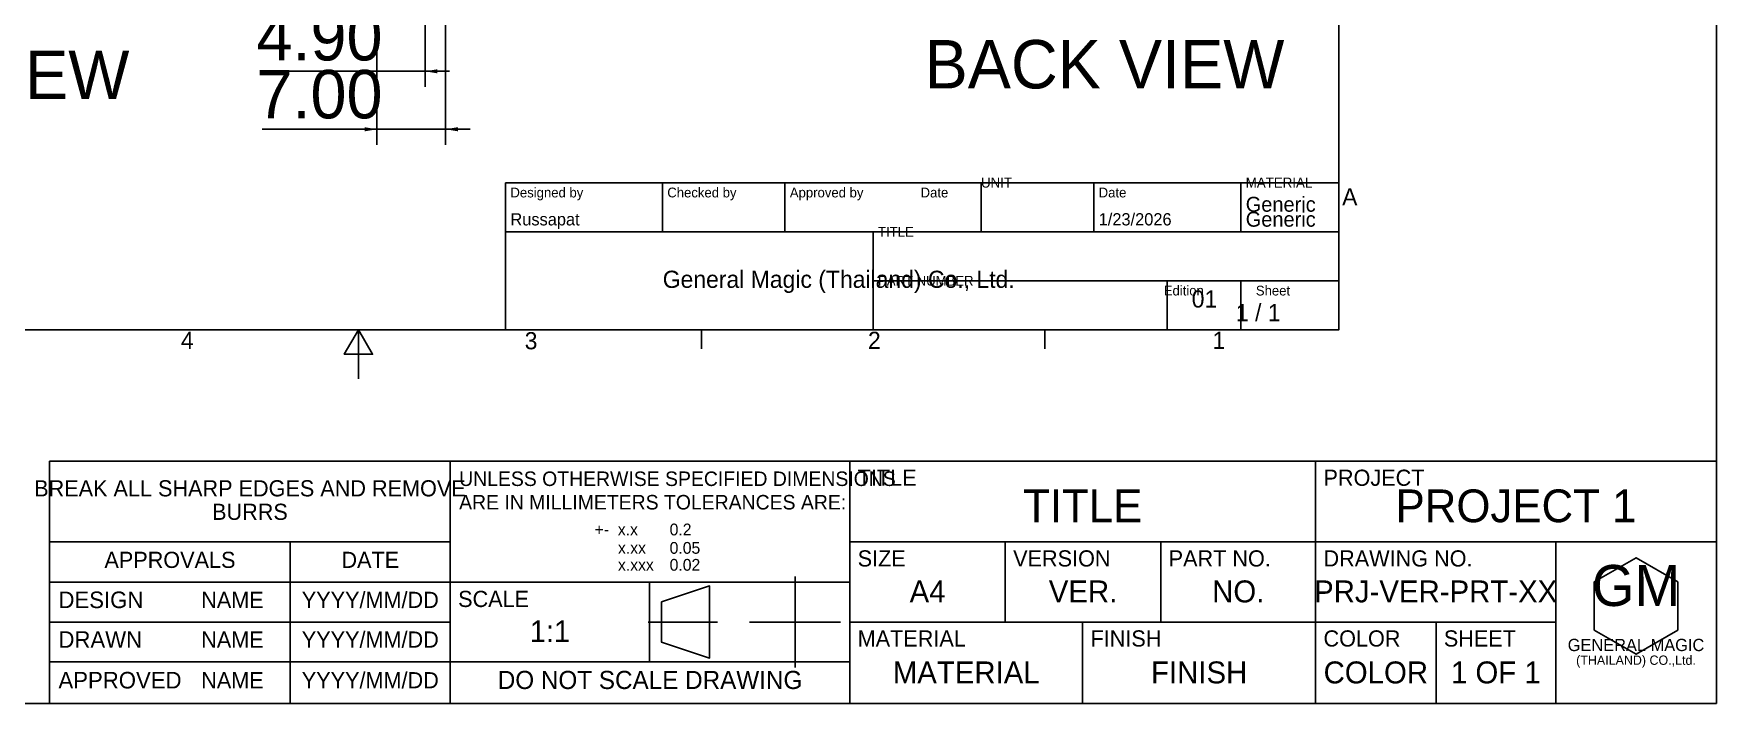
# Model space of a CAD drawing. Header units: millimetres. Extents: x 10 to 287, y 10 to 200.
# Drawn here: x 115.4 to 287, y 10 to 78.3 of the extents above; entities that cross this region are included whole.
import ezdxf
from ezdxf.enums import TextEntityAlignment as Align

# ---------------------------------------------------------------- set-up
doc = ezdxf.new("R2010")
doc.units = ezdxf.units.MM
for name, color, linetype in [('Border_ISO', 7, 'CONTINUOUS'), ('DIMENSIONS', 7, 'CONTINUOUS'), ('FRAME', 7, 'CONTINUOUS'), ('Symbol_ISO', 7, 'CONTINUOUS'), ('TITLE', 7, 'CONTINUOUS'), ('Title_ISO', 7, 'CONTINUOUS')]:
    doc.layers.add(name, color=color, linetype=linetype)
doc.dimstyles.new('ISO-DM', dxfattribs={"dimtxt": 3.5, "dimasz": 2.5, "dimexe": 2.5, "dimexo": 1, "dimgap": 1, "dimtad": 1, "dimcen": 2.5, "dimazin": 3, "dimtfac": 1, "dimtmove": 0, "dimatfit": 3})

# ---------------------------------------------------------------- blocks, each defined once
blk = doc.blocks.new('*D5')
at = {"layer": 'DIMENSIONS'}
for p, q in [((155.292, 95.0912), (155.292, 72.8631)), ((150.392, 92.2912), (150.392, 72.8631)), ((138.6629, 74.4506), (150.392, 74.4506)), ((155.292, 74.4506), (150.392, 74.4506)), ((157.792, 74.4506), (155.292, 74.4506))]:
    blk.add_line(p, q, dxfattribs=at)
for points in [[(150.392, 74.4506), (149.142, 74.6589), (149.142, 74.2423)], [(155.292, 74.4506), (156.542, 74.2423), (156.542, 74.6589)]]:
    blk.add_solid(points, dxfattribs=at)
blk.add_text('4.90', height=4.9389, dxfattribs=at).set_placement((144.5274, 75.5583), align=Align.CENTER)
blk = doc.blocks.new('*D31')
at = {"layer": 'DIMENSIONS'}
for p, q in [((150.392, 92.2912), (150.392, 66.9537)), ((157.392, 91.0412), (157.392, 66.9537)), ((138.6629, 68.5412), (150.392, 68.5412)), ((157.392, 68.5412), (150.392, 68.5412)), ((159.892, 68.5412), (157.392, 68.5412))]:
    blk.add_line(p, q, dxfattribs=at)
for points in [[(150.392, 68.5412), (149.142, 68.7495), (149.142, 68.3329)], [(157.392, 68.5412), (158.642, 68.3329), (158.642, 68.7495)]]:
    blk.add_solid(points, dxfattribs=at)
blk.add_text('7.00', height=4.9389, dxfattribs=at).set_placement((144.5274, 69.6489), align=Align.CENTER)

msp = doc.modelspace()

# ---------------------------------------------------------------- linework, layer by layer
at = {"layer": 'Border_ISO'}
for p, q in [((183.5, 48.09), (183.5, 46.14)), ((218.5, 48.09), (218.5, 46.14))]:
    msp.add_line(p, q, dxfattribs=at)
msp.add_lwpolyline([(48.5, 48.09), (48.5, 186.59), (248.5, 186.59), (248.5, 48.09)], close=True, dxfattribs=at)
msp.add_lwpolyline([(148.5, 43.09), (148.5, 48.09), (147.0566, 45.59), (149.9434, 45.59), (148.5, 48.09)], dxfattribs=at)
at = {"layer": 'FRAME'}
for p, q in [((157.868, 34.68), (157.868, 10)), ((198.617, 34.68), (198.617, 10)), ((246.132, 34.68), (246.132, 10)), ((117, 26.4542), (157.868, 26.4542)), ((141.548, 26.4542), (141.548, 10)), ((198.617, 26.4542), (287, 26.4542)), ((214.478, 26.4542), (214.478, 18.2925)), ((230.339, 26.4542), (230.339, 18.2925)), ((270.612, 26.4542), (270.612, 10)), ((117, 22.34), (198.617, 22.34)), ((178.183, 22.34), (178.183, 14.245)), ((193.0317, 22.9242), (193.0317, 13.6608)), ((117, 18.2925), (157.868, 18.2925)), ((178.0468, 18.2925), (185.1306, 18.2925)), ((188.4, 18.2925), (197.6634, 18.2925)), ((198.617, 18.2925), (270.612, 18.2925)), ((222.366, 18.2925), (222.366, 10)), ((258.406, 18.2925), (258.406, 10)), ((117, 14.245), (198.617, 14.245))]:
    msp.add_line(p, q, dxfattribs=at)
for points in [[(10, 200), (287, 200), (287, 10), (10, 10)], [(117, 34.68), (287, 34.68), (287, 10), (117, 10)], [(283.0637, 17.4689), (278.806, 15.0107), (274.5483, 17.4689), (274.5483, 22.3853), (278.806, 24.8435), (283.0637, 22.3853)], [(179.409, 20.3359), (184.3132, 21.9706), (184.3132, 14.6144), (179.409, 16.2491)]]:
    msp.add_lwpolyline(points, close=True, dxfattribs=at)
at = {"layer": 'Title_ISO'}
for p, q in [((248.5, 63.09), (163.5, 63.09)), ((163.5, 63.09), (163.5, 48.09)), ((179.5, 58.09), (179.5, 63.09)), ((192, 58.09), (192, 63.09)), ((212, 58.09), (212, 63.09)), ((223.5, 58.09), (223.5, 63.09)), ((238.5, 58.09), (238.5, 63.09)), ((248.5, 48.09), (248.5, 63.09)), ((163.5, 58.09), (248.5, 58.09)), ((201, 58.09), (201, 48.09)), ((248.5, 53.09), (201, 53.09)), ((231, 48.09), (231, 53.09)), ((238.5, 48.09), (238.5, 53.09)), ((163.5, 48.09), (248.5, 48.09))]:
    msp.add_line(p, q, dxfattribs=at)

# ---------------------------------------------------------------- texts
at = {"layer": 'Border_ISO'}
for s, p in [('A', (248.8306, 60.7775)), ('4', (130.3896, 46.14)), ('3', (165.4554, 46.1031)), ('2', (200.4694, 46.14)), ('1', (235.6052, 46.14))]:
    msp.add_text(s, height=1.75, dxfattribs=at).set_placement(p)
at = {"layer": 'Symbol_ISO'}
for s, height, p in [('BACK VIEW', 4.9389, (206.241, 72.7024)), ('FRONT VIEW', 4.9389, (83.6769, 71.6148)), ('01', 1.75, (233.49, 50.3637))]:
    msp.add_text(s, height=height, dxfattribs=at).set_placement(p)
at = {"layer": 'TITLE'}
for s, height, p in [('BREAK ALL SHARP EDGES AND REMOVE', 1.65, (137.434, 31.1014)), ('TITLE', 3.34, (222.3745, 28.4695)), ('PROJECT 1', 3.34, (266.566, 28.4695)), ('BURRS', 1.65, (137.434, 28.7074)), ('APPROVALS', 1.65, (129.274, 23.8064)), ('DATE', 1.65, (149.708, 23.8064)), ('GM', 4.1789, (278.806, 19.9271)), ('A4', 2.24, (206.5475, 20.2921)), ('VER.', 2.24, (222.4085, 20.2921)), ('NO.', 2.24, (238.2355, 20.2921)), ('PRJ-VER-PRT-XX', 2.24, (258.372, 20.2921)), ('NAME', 1.65, (135.649, 19.7255)), ('YYYY/MM/DD', 1.65, (149.708, 19.7255)), ('NAME', 1.65, (135.649, 15.678)), ('YYYY/MM/DD', 1.65, (149.708, 15.678)), ('1:1', 2.21, (168.0255, 16.244)), ('GENERAL MAGIC', 1.25, (278.806, 15.3271)), ('MATERIAL', 2.24, (210.4915, 12.0317)), ('FINISH', 2.24, (234.249, 12.0317)), ('COLOR', 2.24, (252.269, 12.0317)), ('1 OF 1', 2.24, (264.509, 12.0317)), ('(THAILAND) CO.,Ltd.', 0.95, (278.806, 13.9271)), ('NAME', 1.65, (135.649, 11.5318)), ('YYYY/MM/DD', 1.65, (149.708, 11.5318)), ('DO NOT SCALE DRAWING', 1.85, (178.2425, 11.4602))]:
    msp.add_text(s, height=height, dxfattribs=at).set_placement(p, align=Align.CENTER)
for s, height, p in [('UNLESS OTHERWISE SPECIFIED DIMENSIONS', 1.48, (158.768, 32.1626)), ('TITLE', 1.65, (199.417, 32.18)), ('PROJECT', 1.65, (246.932, 32.18)), ('ARE IN MILLIMETERS TOLERANCES ARE:', 1.48, (158.768, 29.7687)), ('+-  x.x', 1.2, (172.59, 27.1279)), ('0.2', 1.2, (180.24, 27.1279)), ('x.xx', 1.2, (174.97, 25.2522)), ('0.05', 1.2, (180.24, 25.2522)), ('x.xxx', 1.2, (174.97, 23.5246)), ('0.02', 1.2, (180.24, 23.5246)), ('SIZE', 1.65, (199.417, 23.9542)), ('VERSION', 1.65, (215.278, 23.9542)), ('PART NO.', 1.65, (231.139, 23.9542)), ('DRAWING NO.', 1.65, (246.932, 23.9542)), ('DESIGN', 1.69, (117.9, 19.7112)), ('SCALE', 1.65, (158.668, 19.8226)), ('DRAWN', 1.69, (117.9, 15.6637)), ('MATERIAL', 1.65, (199.417, 15.7925)), ('FINISH', 1.65, (223.166, 15.7925)), ('COLOR', 1.65, (246.932, 15.7925)), ('SHEET', 1.65, (259.206, 15.7925)), ('APPROVED', 1.69, (117.9, 11.5175))]:
    msp.add_text(s, height=height, dxfattribs=at).set_placement(p)
at = {"layer": 'Title_ISO'}
for s, height, p in [('UNIT', 1.015, (212, 62.59)), ('MATERIAL', 1.015, (239, 62.59)), ('Designed by', 1, (164, 61.59)), ('Checked by', 1, (180, 61.59)), ('Approved by', 1, (192.5, 61.59)), ('Date', 1, (224, 61.59)), ('Generic', 1.524, (239, 60.1293)), ('Generic', 1.524, (239, 58.6053)), ('Russapat', 1.25, (164, 58.7336)), ('Russapat', 1.25, (164, 58.7336)), ('TITLE', 1, (201.5, 57.59)), ('1/23/2026', 1.25, (224, 58.7336)), ('1/23/2026', 1.25, (224, 58.7336)), ('General Magic (Thailand) Co., Ltd.', 1.75, (179.5347, 52.3659)), ('PART NUMBER', 1, (201.5, 52.59))]:
    msp.add_text(s, height=height, dxfattribs=at).set_placement(p)
msp.add_text('Date', height=1, dxfattribs=at).set_placement((208.6612, 61.59), align=Align.RIGHT)
for s, height, p in [('Edition', 1, (232.6828, 51.59)), ('Sheet', 1, (241.7794, 51.59)), ('1 / 1 ', 1.75, (240.5976, 48.965))]:
    msp.add_text(s, height=height, dxfattribs=at).set_placement(p, align=Align.CENTER)

# ---------------------------------------------------------------- dimensions: what is measured, and where the dimension line sits
at = {"layer": 'DIMENSIONS'}
for base, p1, p2, picture, middle in [((155.292, 74.4506), (155.292, 95.5912), (150.392, 92.7912), '*D5', (144.5274, 75.5583)), ((157.392, 68.5412), (150.392, 92.7912), (157.392, 91.5412), '*D31', (144.5274, 69.6489))]:
    dim = msp.add_linear_dim(base=base, p1=p1, p2=p2, angle=180, dimstyle='ISO-DM', override={"dimscale": 1, "dimtxt": 4.9389, "dimasz": 1.25, "dimgap": 1.0583, "dimdec": 2}, dxfattribs=at)
    dim.commit()
    dim.dimension.update_dxf_attribs({"geometry": picture, "text_midpoint": middle, "dimtype": 160})

doc.saveas('drawing.dxf')
